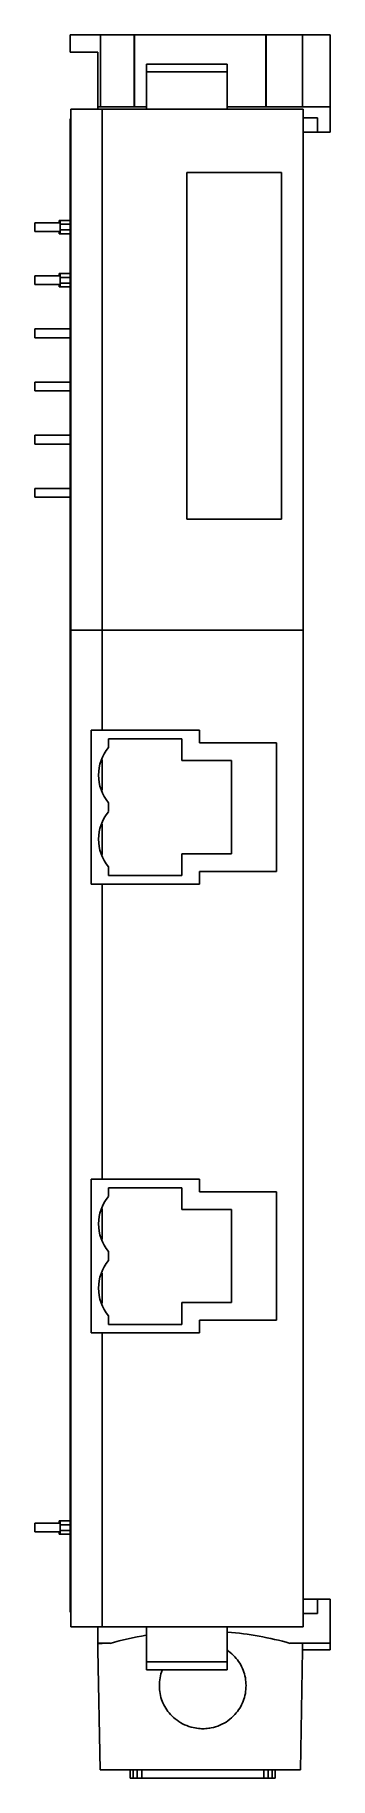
# Model space of a CAD drawing. Header units: millimetres. Extents: x 47 to 70, y 12 to 149.
import ezdxf

# ---------------------------------------------------------------- set-up
doc = ezdxf.new("R2010")
doc.units = ezdxf.units.MM
doc.header["$LTSCALE"] = 10.564243
doc.layers.get('0').update_dxf_attribs({"linetype": 'CONTINUOUS'})

msp = doc.modelspace()

# ---------------------------------------------------------------- linework, layer by layer
at = {"color": 7}
for p, q in [((49.88, 149.47), (49.88, 148.1)), ((49.88, 149.47), (70.48, 149.47)), ((52.28, 143.78), (52.28, 149.47)), ((54.95, 143.78), (54.95, 149.47)), ((54.98, 143.78), (54.98, 149.47)), ((65.38, 143.78), (65.38, 149.47)), ((65.41, 143.78), (65.41, 149.47)), ((68.28, 143.78), (68.28, 149.47)), ((70.48, 141.77), (70.48, 149.47)), ((52.08, 148.1), (49.88, 148.1)), ((52.08, 143.58), (52.08, 148.1)), ((55.94, 143.58), (55.94, 147.16)), ((55.94, 147.16), (62.33, 147.16)), ((55.94, 146.54), (62.33, 146.54)), ((62.33, 147.16), (62.33, 143.58)), ((49.93, 23.58), (49.93, 143.58)), ((68.33, 143.58), (49.93, 143.58)), ((55.94, 143.78), (52.08, 143.78)), ((52.43, 94.47), (52.43, 143.58)), ((70.48, 143.78), (62.33, 143.78)), ((68.33, 23.58), (68.33, 143.58)), ((49.88, 24.72), (49.88, 142.82)), ((49.88, 142.82), (49.93, 142.82)), ((68.33, 142.92), (69.48, 142.92)), ((69.48, 142.92), (69.48, 141.77)), ((68.33, 141.77), (70.48, 141.77)), ((49.93, 138.18), (49.88, 138.18)), ((59.13, 111.18), (59.13, 138.58)), ((59.13, 138.58), (66.63, 138.58)), ((66.63, 138.58), (66.63, 111.18)), ((47.08, 133.91), (47.08, 134.61)), ((47.08, 134.61), (49.08, 134.61)), ((49.08, 133.91), (47.08, 133.91)), ((49.02, 134.61), (49.02, 134.79)), ((49.88, 134.79), (49.02, 134.79)), ((49.02, 133.74), (49.02, 133.91)), ((49.88, 133.74), (49.02, 133.74)), ((49.08, 133.74), (49.08, 134.79)), ((49.88, 134.49), (49.08, 134.49)), ((49.88, 134.04), (49.08, 134.04)), ((47.08, 129.72), (47.08, 130.42)), ((47.08, 130.42), (49.08, 130.42)), ((49.08, 129.72), (47.08, 129.72)), ((49.02, 130.42), (49.02, 130.59)), ((49.88, 130.59), (49.02, 130.59)), ((49.02, 129.54), (49.02, 129.72)), ((49.08, 129.54), (49.08, 130.59)), ((49.88, 130.29), (49.08, 130.29)), ((49.88, 129.84), (49.08, 129.84)), ((49.88, 129.54), (49.02, 129.54)), ((47.08, 125.51), (47.08, 126.21)), ((47.08, 126.21), (49.88, 126.21)), ((49.88, 125.51), (47.08, 125.51)), ((47.08, 121.31), (47.08, 122.01)), ((47.08, 122.01), (49.88, 122.01)), ((49.88, 121.31), (47.08, 121.31)), ((47.08, 117.11), (47.08, 117.81)), ((47.08, 117.81), (49.88, 117.81)), ((49.88, 117.11), (47.08, 117.11)), ((47.08, 112.9), (47.08, 113.6)), ((47.08, 113.6), (49.88, 113.6)), ((49.88, 112.9), (47.08, 112.9)), ((66.63, 111.18), (59.13, 111.18)), ((49.88, 103.74), (49.93, 103.74)), ((49.93, 103.62), (49.88, 103.62)), ((49.93, 102.39), (68.33, 102.39)), ((49.93, 101.62), (49.88, 101.62)), ((49.88, 101.13), (49.93, 101.13)), ((49.93, 96.62), (49.88, 96.62)), ((49.93, 94.62), (49.88, 94.62)), ((49.88, 94.12), (49.93, 94.12)), ((51.56, 94.47), (51.56, 82.31)), ((60.13, 94.47), (51.56, 94.47)), ((52.93, 93.79), (52.93, 93.12)), ((58.73, 93.79), (52.93, 93.79)), ((58.73, 92.08), (58.73, 93.79)), ((60.13, 93.47), (60.13, 94.47)), ((66.23, 93.47), (60.13, 93.47)), ((66.23, 83.31), (66.23, 93.47)), ((52.43, 89.74), (52.43, 92.13)), ((62.66, 92.08), (58.73, 92.08)), ((62.66, 84.71), (62.66, 92.08)), ((52.93, 88.75), (52.93, 88.04)), ((52.43, 84.66), (52.43, 87.05)), ((58.73, 82.99), (58.73, 84.71)), ((58.73, 84.71), (62.66, 84.71)), ((52.93, 83.67), (52.93, 82.99)), ((52.93, 82.99), (58.73, 82.99)), ((60.13, 82.31), (60.13, 83.31)), ((60.13, 83.31), (66.23, 83.31)), ((51.56, 82.31), (60.13, 82.31)), ((52.43, 58.97), (52.43, 82.31)), ((49.88, 75.68), (49.93, 75.68)), ((49.93, 75.62), (49.88, 75.62)), ((49.93, 73.62), (49.88, 73.62)), ((49.88, 73.12), (49.93, 73.12)), ((49.93, 68.62), (49.88, 68.62)), ((49.93, 66.62), (49.88, 66.62)), ((49.88, 66.13), (49.93, 66.13)), ((60.13, 58.97), (51.56, 58.97)), ((51.56, 58.97), (51.56, 46.81)), ((58.73, 58.29), (52.93, 58.29)), ((52.93, 58.29), (52.93, 57.62)), ((58.73, 56.58), (58.73, 58.29)), ((60.13, 57.97), (60.13, 58.97)), ((66.23, 57.97), (60.13, 57.97)), ((66.23, 47.81), (66.23, 57.97)), ((52.43, 54.24), (52.43, 56.63)), ((62.66, 56.58), (58.73, 56.58)), ((62.66, 49.21), (62.66, 56.58)), ((52.93, 53.25), (52.93, 52.54)), ((52.43, 49.16), (52.43, 51.55)), ((58.73, 49.21), (62.66, 49.21)), ((58.73, 47.49), (58.73, 49.21)), ((52.93, 48.17), (52.93, 47.49)), ((52.93, 47.49), (58.73, 47.49)), ((60.13, 47.81), (66.23, 47.81)), ((60.13, 46.81), (60.13, 47.81)), ((51.56, 46.81), (60.13, 46.81)), ((52.43, 23.58), (52.43, 46.81)), ((47.08, 31.77), (49.08, 31.77)), ((47.08, 31.07), (47.08, 31.77)), ((49.88, 31.94), (49.02, 31.94)), ((49.02, 31.77), (49.02, 31.94)), ((49.08, 30.89), (49.08, 31.94)), ((49.08, 31.07), (47.08, 31.07)), ((49.02, 30.89), (49.02, 31.07)), ((49.88, 30.89), (49.02, 30.89)), ((49.88, 31.64), (49.08, 31.64)), ((49.88, 31.19), (49.08, 31.19)), ((49.93, 30.5), (49.88, 30.5)), ((49.93, 28.78), (49.88, 28.78)), ((68.33, 25.77), (70.48, 25.77)), ((69.48, 24.62), (69.48, 25.77)), ((70.48, 21.75), (70.48, 25.77)), ((49.88, 24.72), (49.93, 24.72)), ((49.93, 23.58), (68.33, 23.58)), ((52.08, 23.58), (52.08, 22.27)), ((55.94, 20.16), (55.94, 23.58)), ((62.33, 23.58), (62.33, 20.16)), ((68.33, 24.62), (69.48, 24.62)), ((52.08, 22.27), (53.06, 22.27)), ((52.08, 22.25), (52.08, 21.75)), ((52.08, 22.25), (52.41, 22.25)), ((67.31, 22.27), (70.48, 22.27)), ((68.28, 21.75), (68.28, 22.25)), ((52.08, 21.75), (52.25, 12.25)), ((55.94, 20.8), (62.33, 20.8)), ((68.12, 12.25), (68.28, 21.75)), ((70.48, 21.75), (68.28, 21.75)), ((55.94, 20.16), (62.33, 20.16)), ((68.12, 12.25), (52.25, 12.25)), ((54.65, 11.6), (54.65, 12.25)), ((66.12, 11.6), (54.65, 11.6)), ((54.87, 11.6), (54.87, 12.25)), ((55.19, 11.6), (55.19, 12.25)), ((55.55, 12.25), (55.55, 11.6)), ((65.22, 12.25), (65.22, 11.6)), ((65.58, 11.6), (65.58, 12.25)), ((65.89, 12.25), (65.89, 11.6)), ((66.12, 11.6), (66.12, 12.25))]:
    msp.add_line(p, q, dxfattribs=at)
for centre, radius, start, end in [((55.51, 90.93), 3.38, 139.7572, 220.2428), ((55.51, 85.85), 3.38, 139.7572, 220.2428), ((55.51, 55.43), 3.38, 139.7572, 220.2428), ((55.51, 50.35), 3.38, 139.7572, 220.2428), ((60.18, -2.95), 26.2, 99.3995, 105.7776), ((60.18, -2.95), 26.2, 74.2224, 85.2453)]:
    msp.add_arc(centre, radius, start, end, dxfattribs=at)
for points, knots in [([(62.33, 21.72), (62.36, 21.7), (62.58, 21.54), (62.78, 21.36), (62.94, 21.19)], [0, 0, 0, 0, 0.136285, 1, 1, 1, 1]), ([(62.94, 21.19), (63.22, 20.89), (63.67, 20.17), (63.89, 18.92), (63.67, 17.67), (63.22, 16.95), (62.94, 16.64)], [0, 0, 0, 0, 0.250257, 0.50049, 0.750232, 1, 1, 1, 1]), ([(59.64, 15.6), (59.4, 15.65), (58.73, 15.87), (57.97, 16.43), (57.44, 17.13), (57.16, 17.68), (56.99, 18.29), (56.93, 18.91), (56.99, 19.54), (57.1, 19.95), (57.18, 20.15), (57.19, 20.16)], [0, 0, 0, 0, 0.123438, 0.358974, 0.465952, 0.571152, 0.676351, 0.783296, 0.890559, 0.995721, 1, 1, 1, 1]), ([(62.94, 16.64), (62.77, 16.46), (62.4, 16.12), (61.76, 15.77), (61.29, 15.62), (61.05, 15.58)], [0, 0, 0, 0, 0.336404, 0.673023, 1, 1, 1, 1]), ([(60.39, 15.51), (60.32, 15.51), (60.07, 15.52), (59.82, 15.56), (59.64, 15.6)], [0, 0, 0, 0, 0.271362, 1, 1, 1, 1]), ([(61.05, 15.58), (60.99, 15.57), (60.77, 15.52), (60.55, 15.51), (60.39, 15.51)], [0, 0, 0, 0, 0.281136, 1, 1, 1, 1])]:
    msp.add_open_spline(points, degree=3, knots=knots, dxfattribs=at)

doc.saveas('drawing.dxf')
